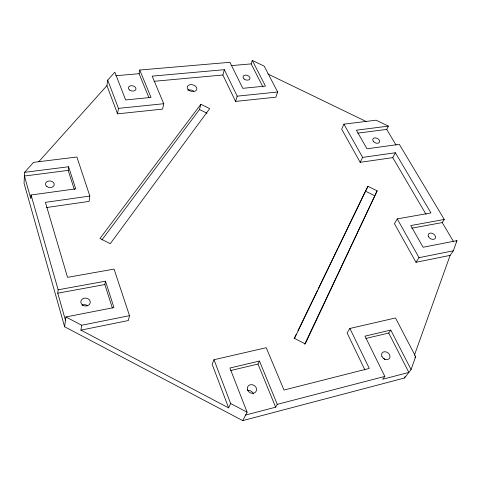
<?xml version="1.0" encoding="UTF-8"?>
<svg xmlns="http://www.w3.org/2000/svg" width="481" height="481" viewBox="0 0 481 481"><rect width="100%" height="100%" fill="white"/><g stroke="black" fill="none" stroke-linecap="round" stroke-linejoin="round"><path stroke-width="0.72" d="M46.441 207.539L89.087 201.395L89.845 196.05L76.9 157.016L33.592 162.344L24.591 172.336L24.05 183.303L64.622 326.773L242.731 420.616L404.503 378.006L411.063 369.582L415.662 356.655L395.496 317.971L349.885 328.463L347.102 332.954L364.953 370.027M68.585 166.751L75.709 188.853L31.061 194.997L30.844 198.635L24.411 176.028L68.194 170.394L68.585 166.751L24.591 172.336M65.47 320.262L57.762 293.194L58.147 289.796L31.061 194.997M64.622 326.773L65.903 316.949L113.973 307.569L105.465 281.175L58.147 289.796M252.26 60.384L264.183 66.137L277.669 92.003L275.841 97.18L235.588 101.419L237.193 96.164L224.35 69.691L152.17 76.13L163.756 103.716L162.584 109.103L117.568 113.847L106.914 85.624L107.708 80.093L114.845 72.168L125.649 99.946L151.022 97.433L139.755 70.034L229.93 62.296L242.773 88.33L265.458 86.081L252.26 60.384L251.172 63.889L262.945 86.923M349.885 328.463L369.27 368.416L283.994 390.031L266.221 347.709L214.003 359.722L230.664 403.547L228.607 407.864L80.91 330.14L81.692 325.246L129.503 315.668L114.063 269.101L67.544 277.345L45.406 202.351L89.845 196.05M117.568 113.847L118.458 108.369L107.708 80.093M148.9 97.637L139.093 73.689L139.755 70.034M112.374 308.014L104.84 284.548L105.465 281.175M129.503 315.668L128.349 320.532L80.91 330.14M101.84 239.977L199.477 109.518L200.86 104.263L209.692 108.604L110.245 243.717L99.994 238.45L200.86 104.263M235.588 101.419L222.859 74.994L224.35 69.691M414.375 355.315L450.12 255.375L453.336 250.793L456.95 240.644L423.1 247.252L410.744 225.571L444.27 219.462L399.314 144.348L366.979 148.797L356.373 130.195L388.407 126.124L386.73 129.413L357.78 133.141M404.503 378.006L405.008 376.599M214.003 359.722L212.145 364.273L228.607 407.864M388.407 126.124L376.124 120.196L343.933 124.158L341.666 129.167L360.179 162.319L392.755 157.624L395.37 152.748L430.952 212.927L397.234 218.903L394.426 223.659L415.993 262.283L450.12 255.375M304.683 344.27L377.14 190.861L367.941 186.339L365.428 191.155L374.561 195.647M377.14 190.861L305.249 343.903L294.498 338.377L367.941 186.339M294.065 338.81L296.344 334.091M297.973 330.724L317.526 290.265M318.175 288.919L337.728 248.467M338.383 247.114L365.103 191.829M245.629 415.031L275.655 407.191L257.99 364.045L259.463 361.051L229.918 368.019L247.096 412.187L242.731 420.616M360.179 162.319L362.626 157.389L395.37 152.748M275.655 407.191L277.278 404.347L384.836 376.401L364.989 336.153L390.77 330.074L411.063 369.582M415.993 262.283L419.035 257.666L453.336 250.793M411.712 228.186L442.219 222.583L444.27 219.462M365.897 338.444L388.72 333.032L390.77 330.074M456.09 241.877L456.95 240.644M384.836 376.401L382.732 379.238L408.856 372.42L388.72 333.032M414.838 357.732L415.662 356.655M38.769 161.724L106.914 85.624M230.736 370.514L257.99 364.045M57.762 293.194L104.84 284.548M118.458 108.369L163.756 103.716M237.193 96.164L277.669 92.003M154.094 81.301L222.859 74.994M115.747 75.733L139.093 73.689M231.151 65.638L251.172 63.889M267.875 73.966L366.281 121.561M199.477 109.518L206.998 113.215M65.903 316.949L81.692 325.246M230.664 403.547L247.096 412.187M386.73 129.413L396.073 145.1M442.219 222.583L453.661 241.799M392.755 157.624L426.076 214.406M343.933 124.158L362.626 157.389M397.234 218.903L419.035 257.666M259.463 361.051L277.278 404.347M68.194 170.394L74.363 189.61M81.962 305.243A4.696 3.956 4.6 0 1 87.644 305.754M383.255 358.153A4.515 3.559 37.1 0 1 384.992 359.704M247.667 390.494A4.744 4.161 31.1 0 1 253.415 393.915M187.939 90.206A4.912 3.355 15.1 0 1 193.789 91.174M247.523 389.808A4.792 4.185 30.8 0 0 255.381 392.274A4.792 4.185 30.8 0 0 252.922 384.872A4.792 4.185 30.8 0 0 247.523 389.808M82.395 304.936A4.744 3.974 4.9 0 0 90.194 302.982A4.744 3.974 4.9 0 0 84.073 298.232A4.744 3.974 4.9 0 0 82.395 304.936M46.867 186.544A4.389 3.289 5.2 0 0 54.131 185.185A4.389 3.289 5.2 0 0 48.599 181.054A4.389 3.289 5.2 0 0 46.867 186.544M129.395 89.887A3.842 2.627 11.9 0 0 135.81 89.574A3.842 2.627 11.9 0 0 131.343 85.708A3.842 2.627 11.9 0 0 129.395 89.887M244.144 79.028A3.595 2.381 17.9 0 0 249.922 78.758A3.595 2.381 17.9 0 0 245.454 75.12A3.595 2.381 17.9 0 0 244.144 79.028M373.478 141.522A3.662 2.447 25.3 0 0 379.431 142.304A3.662 2.447 25.3 0 0 375.715 137.909A3.662 2.447 25.3 0 0 373.478 141.522M428.475 236.664A4.004 2.802 31.3 0 0 434.896 238.744A4.004 2.802 31.3 0 0 432.106 233.297A4.004 2.802 31.3 0 0 428.475 236.664M381.908 356.373A4.563 3.571 36.9 0 0 389.195 358.688A4.563 3.571 36.9 0 0 386.255 351.942A4.563 3.571 36.9 0 0 381.908 356.373M188.089 89.538A4.948 3.355 15.2 0 0 196.458 90.127A4.948 3.355 15.2 0 0 191.546 84.626A4.948 3.355 15.2 0 0 188.089 89.538"/></g></svg>
